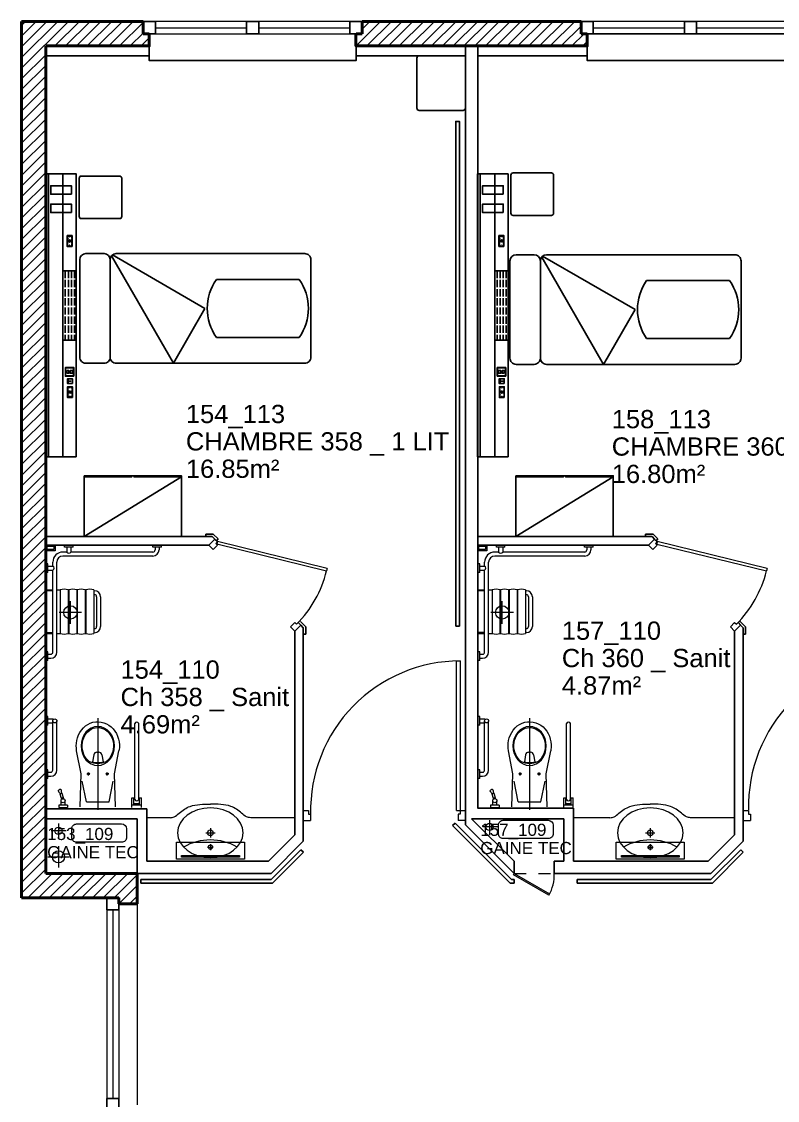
# Model space of a CAD drawing. Header units: metres. Extents: x 143.8 to 210.8, y 45.3 to 115.9.
# Drawn here: x 152.5 to 158.71, y 107.08 to 115.95 of the extents above; entities that cross this region are included whole.
import ezdxf

# ---------------------------------------------------------------- set-up
doc = ezdxf.new("R2010")
doc.units = ezdxf.units.M
doc.header["$LTSCALE"] = 0.6
doc.header["$MEASUREMENT"] = 0
doc.linetypes.add('CACHÉ', pattern=[0.25, 0.125, -0.125])
doc.linetypes.add('CONTINU', pattern=[0])
doc.layers.get('0').update_dxf_attribs({"linetype": 'CONTINUOUS'})
for name, color, linetype in [('009 main courant', 181, 'CONTINUOUS'), ('400 Lits', 150, 'CONTINUOUS'), ('A_EQMP', 142, 'CONTINUOUS'), ('A_Etiqu_Gaine', 8, 'CONTINUOUS'), ('A_Etiqu_Gaine_code', 8, 'CONTINUOUS'), ('A_Etiqu_Local', 8, 'CONTINUOUS'), ('A_HACH_STRUC', 7, 'CONTINUOUS'), ('A_MUR_CLOIS', 8, 'CONTINU')]:
    doc.layers.add(name, color=color, linetype=linetype)
for name, color, linetype, lineweight in [('A_CHASS', 4, 'CONTINU', 0), ('A_MURS_STRU', 7, 'CONTINU', 40), ('A_PORTE', 8, 'CONTINU', 0), ('A_SANI', 5, 'CONTINU', 0)]:
    doc.layers.add(name, color=color, linetype=linetype, lineweight=lineweight)
doc.styles.add('Attribut', font='arial.ttf')

# ---------------------------------------------------------------- blocks, each defined once
blk = doc.blocks.new('A_Etiqu_Local')
at = {"style": 'Attribut', "flags": 1}
for tag, p in [('CODE_HOPITAL', (-0.4463, 1.632)), ('CODE_SITE', (-0.4463, 1.407)), ('CODE_BATIMENT', (-0.4463, 1.182)), ('CODE_SECTEUR', (-0.4463, 0.957)), ('CODE_ETAGE', (-0.4463, 0.732)), ('NOM_NORMALISE', (-0.4463, -0.843)), ('SECTEUR_ACTIVITE', (-0.4463, -1.068)), ('SOUS_SECTEUR_ACTIVITE', (-0.4463, -1.293)), ('VOLUME', (-0.4463, -1.518)), ('SERVICE', (-0.4463, -1.743)), ('CODE_UG', (-0.4463, -1.968)), ('CODE_UA', (-0.4463, -2.193)), ('CODE_POLE', (-0.4463, -2.418)), ('OCCUPANT_EXTERNE', (-0.4463, -2.643)), ('DISPONIBILITE', (-0.4463, -2.868)), ('ACCES_HANDICAPES', (-0.4463, -3.093)), ('NATURE_SOL', (-0.4463, -3.318)), ('RISQUE_LABORATOIRE', (-0.4463, -3.543)), ('AMIANTE', (-0.4463, -3.768))]:
    blk.add_attdef(tag, p, '', height=0.15, dxfattribs=at)
at = {"layer": 'A_Etiqu_Local', "style": 'Attribut'}
for tag, p in [('CODE_PIECE', (-0.4463, 0.282)), ('NOM_USAGE', (-0.4463, 0.057)), ('SURFACE', (-0.4463, -0.168))]:
    blk.add_attdef(tag, p, '', height=0.15, dxfattribs=at)
blk = doc.blocks.new('A_Etiqu_Gaine')
at = {"style": 'Attribut', "flags": 1}
for tag, p in [('CODE_HOPITAL', (-0.4323, 0.8651)), ('CODE_SITE', (-0.4323, 0.7151)), ('CODE_BATIMENT', (-0.4323, 0.5651)), ('CODE_SECTEUR', (-0.4323, 0.4151)), ('CODE_ETAGE', (-0.4323, 0.2651)), ('NOM_NORMALISE', (-0.4323, -0.3349)), ('SECTEUR_ACTIVITE', (-0.4323, -0.4849)), ('SOUS_SECTEUR_ACTIVITE', (-0.4323, -0.6349)), ('SURFACE', (-0.4323, -0.7849)), ('CODE_UG', (-0.4323, -0.9349)), ('CODE_POLE', (-0.4323, -1.0849)), ('AMIANTE', (-0.4323, -1.2349))]:
    blk.add_attdef(tag, p, '', height=0.1, dxfattribs=at)
at = {"layer": 'A_Etiqu_Gaine', "style": 'Attribut'}
blk.add_attdef('NOM_USAGE', (-0.4323, -0.1849), '', height=0.1, dxfattribs=at)
at = {"layer": 'A_Etiqu_Gaine_code', "style": 'Attribut'}
blk.add_attdef('CODE_PIECE', (-0.4323, -0.0349), '', height=0.1, dxfattribs=at)
blk = doc.blocks.new('BROCA2-G664')
at = {"layer": '400 Lits', "linetype": 'Continuous'}
for p, q in [((7.900006, 68.849884), (8.05, 68.849884)), ((8.100003, 68.799881), (8.100003, 67.999878)), ((8.11089, 68.831024), (8.619618, 67.949875)), ((8.118855, 68.838989), (8.87943, 68.399872)), ((8.87943, 68.399872), (8.619618, 67.949875)), ((7.900006, 67.949875), (8.05, 67.949875))]:
    blk.add_line(p, q, dxfattribs=at)
for points in [[(7.900006, 68.849884, 0.414213), (7.850006, 68.799881), (7.850003, 67.999878, 0.414214), (7.900006, 67.949878)], [(8.05, 68.849884, -0.414213), (8.1, 68.799881), (8.100003, 67.999878, -0.414214), (8.05, 67.949878)], [(8.150006, 68.849884, 0.414213), (8.100006, 68.799881), (8.100003, 67.999878, 0.414214), (8.150006, 67.949878)], [(8.149732, 67.949875), (9.700002, 67.949875, 0.414214), (9.750002, 67.999878), (9.750005, 68.799881, 0.414214), (9.700002, 68.849881), (8.149732, 68.849884)]]:
    blk.add_lwpolyline(points, format="xyb", dxfattribs=at)
blk = doc.blocks.new('BROCA2-G666')
at = {"layer": '400 Lits', "linetype": 'Continuous'}
for p, q in [((8.973927, 68.63842), (9.655507, 68.63842)), ((8.973927, 68.161324), (9.655507, 68.161324))]:
    blk.add_line(p, q, dxfattribs=at)
for start, end in [(145.007771, 214.992539), (325.007913, 34.991933)]:
    blk.add_arc((9.314717, 68.399879), 0.415985, start, end, dxfattribs=at)
blk = doc.blocks.new('BROCA2-G669')
at = {"layer": '400 Lits', "linetype": 'Continuous'}
for p, q in [((11.449738, 68.849884), (11.599731, 68.849884)), ((11.649734, 68.799881), (11.649734, 67.999878)), ((11.660622, 68.831024), (12.16935, 67.949875)), ((11.668587, 68.838989), (12.429161, 68.399872)), ((12.429161, 68.399872), (12.16935, 67.949875)), ((11.449738, 67.949875), (11.599731, 67.949875))]:
    blk.add_line(p, q, dxfattribs=at)
for points in [[(11.449738, 68.849884, 0.414213), (11.399738, 68.799881), (11.399734, 67.999878, 0.414214), (11.449738, 67.949878)], [(11.599731, 68.849884, -0.414213), (11.649731, 68.799881), (11.649734, 67.999878, -0.414214), (11.599731, 67.949878)], [(11.699738, 68.849884, 0.414213), (11.649738, 68.799881), (11.649734, 67.999878, 0.414214), (11.699738, 67.949878)], [(11.699463, 67.949875), (13.249733, 67.949875, 0.414214), (13.299733, 67.999878), (13.299736, 68.799881, 0.414214), (13.249733, 68.849881), (11.699463, 68.849884)]]:
    blk.add_lwpolyline(points, format="xyb", dxfattribs=at)

msp = doc.modelspace()

# ---------------------------------------------------------------- hatches: boundary and pattern name
at = {"layer": 'A_EQMP', "linetype": 'Continuous'}
h = msp.add_hatch(dxfattribs=at)
h.set_pattern_fill('ACAD_ISO02W100', color=8, scale=0.005, angle=90, style=0)
h.set_pattern_definition([(90, (153.28438, 110.237884), (-0.025, 2e-18), [0.06, -0.015])])
h.paths.add_polyline_path([(152.8402, 113.8974), (152.8402, 113.3274), (152.9502, 113.3274), (152.9502, 113.8974)])
h = msp.add_hatch(dxfattribs=at)
h.set_pattern_fill('ACAD_ISO02W100', color=8, scale=0.005, angle=90, style=0)
h.set_pattern_definition([(90, (156.834378, 110.23796), (-0.025, 2e-18), [0.06, -0.015])])
h.paths.add_polyline_path([(156.3902, 113.8975), (156.3902, 113.3275), (156.5002, 113.3275), (156.5002, 113.8975)])
at = {"layer": 'A_HACH_STRUC'}
h = msp.add_hatch(dxfattribs=at)
h.set_pattern_fill('ANSI31', color=8, scale=0.5, angle=359.76959, style=0)
h.set_pattern_definition([(44.7696, (152.49987, 108.696184), (-0.0440161, 0.04437154), [])])
h.paths.add_polyline_path([(152.6997, 114.6941), (152.6999, 115.7457), (153.5497, 115.7457), (153.5497, 115.8457), (153.4997, 115.8457), (153.4997, 115.9462), (152.4999, 115.9462), (152.4999, 108.7462), (153.2999, 108.7462), (153.2999, 108.6962), (153.4499, 108.6962), (153.4499, 108.9462), (152.6999, 108.9462), (152.6999, 112.3685), (152.6997, 112.3685)])
h = msp.add_hatch(dxfattribs=at)
h.set_pattern_fill('ANSI31', color=8, scale=0.5, angle=359.76959, style=0)
h.set_pattern_definition([(44.7696, (155.249655, 115.74566), (-0.044016, 0.0443715), [])])
h.paths.add_polyline_path([(157.1504, 115.8457), (157.1004, 115.8457), (157.1004, 115.9457), (155.2997, 115.9457), (155.2997, 115.8457), (155.2497, 115.8457), (155.2497, 115.7457), (156.1499, 115.7457), (156.2499, 115.7457), (157.1504, 115.7457)])

# ---------------------------------------------------------------- linework, layer by layer
at = {"layer": '009 main courant', "color": 8, "linetype": 'Continuous'}
for p, q in [((156.0993, 110.978), (156.0693, 110.978)), ((156.0434, 109.3396), (156.0646, 109.3608)), ((156.5168, 108.8662), (156.0434, 109.3396)), ((156.5292, 108.8962), (156.0646, 109.3608)), ((154.551, 108.8962), (154.7962, 109.1414)), ((154.7962, 109.1414), (154.8174, 109.1202)), ((158.1676, 108.8963), (158.4125, 109.1412)), ((158.4125, 109.1412), (158.4337, 109.1199)), ((154.5634, 108.8662), (154.8174, 109.1202)), ((158.18, 108.8663), (158.4337, 109.1199)), ((153.4803, 108.8962), (153.4802, 108.8662)), ((154.5634, 108.8662), (153.4802, 108.8662)), ((154.551, 108.8962), (153.4803, 108.8962)), ((156.5168, 108.8662), (156.5499, 108.8662)), ((156.5292, 108.8962), (156.5499, 108.8962)), ((156.5499, 108.8962), (156.5499, 108.8662)), ((157.0686, 108.8963), (157.0685, 108.8663)), ((158.18, 108.8663), (157.0685, 108.8663)), ((158.1676, 108.8963), (157.0686, 108.8963))]:
    msp.add_line(p, q, dxfattribs=at)
for points in [[(155.2497, 115.8457), (155.2497, 115.6257), (153.5497, 115.6257), (153.5497, 115.8457)], [(156.0693, 110.978), (156.0693, 115.1257), (156.0993, 115.1257), (156.0993, 110.978)]]:
    msp.add_lwpolyline(points, dxfattribs=at)
msp.add_lwpolyline([(158.8504, 115.6257), (157.1504, 115.6257), (157.1504, 115.8457), (158.8504, 115.8457)], close=True, dxfattribs=at)
at = {"layer": 'A_CHASS', "color": 8}
for p, q in [((155.1997, 115.9456), (153.5997, 115.9457)), ((153.5997, 115.8957), (154.3497, 115.8957)), ((154.4497, 115.8957), (155.1997, 115.8957)), ((158.8004, 115.9457), (157.2004, 115.9457)), ((157.2004, 115.8957), (157.9504, 115.8957)), ((158.0504, 115.8957), (158.8004, 115.8957)), ((153.5997, 115.8457), (155.1997, 115.8457)), ((157.2004, 115.8457), (158.8004, 115.8457)), ((153.4499, 108.6962), (153.4499, 107.0462)), ((153.1999, 108.6462), (153.1999, 107.0962)), ((153.2499, 108.6462), (153.2499, 107.0962)), ((153.2999, 108.6462), (153.2999, 107.0962))]:
    msp.add_line(p, q, dxfattribs=at)
at = {"layer": 'A_EQMP', "color": 8, "linetype": 'Continuous'}
for p, q in [((152.7201, 112.3685), (152.7201, 114.6941)), ((152.8402, 112.3685), (152.8402, 114.6941)), ((156.2701, 112.3686), (156.2701, 114.6942)), ((156.3902, 112.3686), (156.3902, 114.6942)), ((152.8752, 114.1429), (152.9152, 114.1429)), ((156.4252, 114.143), (156.4652, 114.143)), ((152.8835, 112.9751), (152.8835, 113.0085)), ((156.4335, 112.9752), (156.4335, 113.0085)), ((152.8786, 112.9011), (152.9186, 112.9011)), ((156.4286, 112.9012), (156.4686, 112.9012)), ((153.0143, 111.7146), (153.8143, 112.2046)), ((156.5643, 111.7146), (157.3643, 112.2046))]:
    msp.add_line(p, q, dxfattribs=at)
msp.add_lwpolyline([(156.1496, 115.6657), (155.7696, 115.6657, 0.414214), (155.7496, 115.6457), (155.7496, 115.2357, 0.414214), (155.7696, 115.2157), (156.1296, 115.2157, 0.414213), (156.1496, 115.2357), (156.1496, 115.6657)], format="xyb", dxfattribs=at)
for points in [[(152.9497, 112.3685), (152.9497, 114.6941), (152.6997, 114.6941), (152.6997, 112.3685)], [(156.4997, 112.3686), (156.4997, 114.6942), (156.2497, 114.6942), (156.2497, 112.3686)], [(152.9102, 114.5269), (152.9102, 114.5969), (152.7402, 114.5969), (152.7402, 114.5269)], [(156.4602, 114.527), (156.4602, 114.597), (156.2902, 114.597), (156.2902, 114.527)], [(152.9102, 114.3769), (152.9102, 114.4469), (152.7402, 114.4469), (152.7402, 114.3769)], [(156.4602, 114.377), (156.4602, 114.447), (156.2902, 114.447), (156.2902, 114.377)], [(152.9152, 114.0979), (152.9152, 114.1879), (152.8752, 114.1879), (152.8752, 114.0979)], [(156.4652, 114.098), (156.4652, 114.188), (156.4252, 114.188), (156.4252, 114.098)], [(152.9302, 113.0324), (152.9302, 113.1024), (152.8602, 113.1024), (152.8602, 113.0324)], [(152.9282, 113.0344), (152.9282, 113.1004), (152.8622, 113.1004), (152.8622, 113.0344)], [(152.8724, 113.0561), (152.8724, 113.0788), (152.8897, 113.0788), (152.8897, 113.0561)], [(152.918, 113.0561), (152.918, 113.0788), (152.9007, 113.0788), (152.9007, 113.0561)], [(156.4802, 113.0325), (156.4802, 113.1025), (156.4102, 113.1025), (156.4102, 113.0325)], [(156.4782, 113.0345), (156.4782, 113.1005), (156.4122, 113.1005), (156.4122, 113.0345)], [(156.4224, 113.0562), (156.4224, 113.0788), (156.4397, 113.0788), (156.4397, 113.0562)], [(156.468, 113.0562), (156.468, 113.0788), (156.4507, 113.0788), (156.4507, 113.0562)], [(152.9178, 112.9713), (152.9178, 113.0113), (152.8778, 113.0113), (152.8778, 112.9713)], [(152.9186, 112.8561), (152.9186, 112.9461), (152.8786, 112.9461), (152.8786, 112.8561)], [(156.4678, 112.9714), (156.4678, 113.0114), (156.4278, 113.0114), (156.4278, 112.9714)], [(156.4686, 112.8562), (156.4686, 112.9462), (156.4286, 112.9462), (156.4286, 112.8562)], [(153.0143, 112.2146), (153.0143, 111.7146), (153.8143, 111.7146), (153.8143, 112.2146)], [(156.5643, 112.2146), (156.5643, 111.7146), (157.3643, 111.7146), (157.3643, 112.2146)]]:
    msp.add_lwpolyline(points, close=True, dxfattribs=at)
for points in [[(153.3239, 114.3446), (153.3239, 114.6593, 0.414214), (153.3063, 114.677), (152.9916, 114.677, 0.414214), (152.9739, 114.6593), (152.9739, 114.3446, 0.414214), (152.9916, 114.327), (153.3063, 114.327, 0.414214)], [(156.8739, 114.3706), (156.8739, 114.6854, 0.414214), (156.8563, 114.703), (156.5416, 114.703, 0.414214), (156.5239, 114.6854), (156.5239, 114.3706, 0.414214), (156.5416, 114.353), (156.8563, 114.353, 0.414214)]]:
    msp.add_lwpolyline(points, format="xyb", close=True, dxfattribs=at)
for points in [[(152.8402, 113.8974), (152.9502, 113.8974)], [(156.3902, 113.8975), (156.5002, 113.8975)], [(152.9502, 113.3274), (152.8402, 113.3274)], [(156.5002, 113.3275), (156.3902, 113.3275)], [(152.8835, 112.9911), (152.9083, 112.9911)], [(156.4335, 112.9912), (156.4583, 112.9912)], [(153.4043, 112.2146), (153.4043, 112.2046), (153.0143, 112.2046)], [(153.8143, 112.2046), (153.4243, 112.2046), (153.4243, 112.2146)], [(156.9543, 112.2146), (156.9543, 112.2046), (156.5643, 112.2046)], [(157.3643, 112.2046), (156.9743, 112.2046), (156.9743, 112.2146)]]:
    msp.add_lwpolyline(points, dxfattribs=at)
for centre, radius in [((152.8952, 114.1654), 0.02), ((156.4452, 114.1655), 0.02), ((152.8952, 114.1204), 0.02), ((152.8817, 114.1651), 0.000725), ((152.8817, 114.1201), 0.000725), ((152.8952, 114.1788), 0.000725), ((152.8952, 114.1536), 0.000725), ((152.8952, 114.1338), 0.000725), ((152.8952, 114.1086), 0.000725), ((156.4452, 114.1205), 0.02), ((156.4317, 114.1652), 0.000725), ((156.4317, 114.1202), 0.000725), ((156.4452, 114.1789), 0.000725), ((156.4452, 114.1537), 0.000725), ((156.4452, 114.1339), 0.000725), ((156.4452, 114.1087), 0.000725), ((152.8986, 112.9236), 0.02), ((156.4486, 112.9237), 0.02), ((152.8986, 112.8786), 0.02), ((152.8851, 112.9234), 0.000725), ((152.8851, 112.8784), 0.000725), ((152.8986, 112.937), 0.000725), ((152.8986, 112.9119), 0.000725), ((152.8986, 112.892), 0.000725), ((152.8986, 112.8669), 0.000725), ((156.4486, 112.8787), 0.02), ((156.4351, 112.9234), 0.000725), ((156.4351, 112.8784), 0.000725), ((156.4486, 112.9371), 0.000725), ((156.4486, 112.9119), 0.000725), ((156.4486, 112.8921), 0.000725), ((156.4486, 112.8669), 0.000725)]:
    msp.add_circle(centre, radius, dxfattribs=at)
at = {"layer": 'A_MUR_CLOIS', "color": 8, "linetype": 'Continuous'}
for p, q in [((154.0677, 111.7146), (152.6999, 111.7146)), ((154.076, 111.7346), (154.0142, 111.7346)), ((154.0142, 111.7146), (154.0142, 111.7346)), ((154.0677, 111.7146), (154.0885, 111.6938)), ((154.076, 111.7346), (154.1157, 111.6948)), ((157.684, 111.7143), (156.2499, 111.7144)), ((157.6922, 111.7343), (157.6304, 111.7343)), ((157.6304, 111.7143), (157.6304, 111.7343)), ((157.684, 111.7143), (157.7048, 111.6935)), ((157.6922, 111.7343), (157.732, 111.6946)), ((154.0387, 111.6446), (152.6999, 111.6446)), ((154.1016, 111.6807), (154.1157, 111.6948)), ((157.655, 111.6443), (156.2499, 111.6444)), ((157.7179, 111.6805), (157.732, 111.6946)), ((154.7927, 111.0178), (154.8364, 110.9741)), ((158.409, 111.0176), (158.4527, 110.9739)), ((154.7464, 109.263), (154.7464, 110.9368)), ((154.7956, 110.9867), (154.8164, 110.9658)), ((154.8164, 109.2116), (154.8164, 110.9658)), ((154.8164, 110.9123), (154.8364, 110.9123)), ((154.8364, 110.9741), (154.8364, 110.9123)), ((158.3627, 109.2628), (158.3627, 110.9366)), ((158.4119, 110.9864), (158.4327, 110.9656)), ((158.4327, 109.2114), (158.4327, 110.9656)), ((158.4327, 110.9121), (158.4527, 110.9121)), ((158.4527, 110.9739), (158.4527, 110.9121)), ((157.0382, 109.0461), (157.0382, 109.4832)), ((152.6999, 109.4762), (153.5299, 109.4762)), ((152.6999, 109.3962), (153.4499, 109.3962)), ((153.4499, 109.3962), (153.4499, 108.9462)), ((153.5299, 109.4762), (153.5299, 109.0462)), ((156.9582, 109.3962), (156.2002, 109.3962)), ((156.2002, 109.3962), (156.5499, 109.0465)), ((156.9582, 109.0462), (156.9582, 109.3962)), ((154.7464, 109.263), (154.5296, 109.0462)), ((158.3627, 109.2628), (158.1459, 109.0459)), ((154.8164, 109.2116), (154.551, 108.9462)), ((158.4327, 109.2114), (158.1673, 108.946)), ((154.5296, 109.0462), (153.5299, 109.0462)), ((156.5499, 108.9462), (156.5499, 109.0465)), ((156.8799, 108.9461), (156.8799, 109.0462)), ((156.9582, 109.0462), (156.8799, 109.0462)), ((158.0412, 109.0459), (157.0382, 109.0461)), ((158.1459, 109.0459), (157.1462, 109.046)), ((154.551, 108.9462), (153.4499, 108.9462)), ((158.1673, 108.946), (156.8799, 108.9461))]:
    msp.add_line(p, q, dxfattribs=at)
for points in [[(153.5997, 115.8457), (153.4997, 115.8457), (153.4997, 115.9457), (153.5997, 115.9457)], [(154.4497, 115.8457), (154.3497, 115.8457), (154.3497, 115.9457), (154.4497, 115.9457)], [(155.2997, 115.8457), (155.1997, 115.8457), (155.1997, 115.9456), (155.2997, 115.9456)], [(157.2004, 115.8457), (157.1004, 115.8457), (157.1004, 115.9457), (157.2004, 115.9457)], [(158.0504, 115.8457), (157.9504, 115.8457), (157.9504, 115.9457), (158.0504, 115.9457)], [(153.5497, 115.6657), (152.6999, 115.6657), (152.6999, 115.7457), (153.5497, 115.7457)], [(153.1999, 108.6462), (153.1999, 108.7462), (153.2999, 108.7462), (153.2999, 108.6462)], [(153.1999, 106.9962), (153.1999, 107.0962), (153.2999, 107.0962), (153.2999, 106.9962)]]:
    msp.add_lwpolyline(points, close=True, dxfattribs=at)
for points in [[(156.1499, 115.6657), (155.2497, 115.6657), (155.2497, 115.7457), (157.1504, 115.7457)], [(156.5499, 108.9462), (156.1499, 109.3462), (156.1499, 115.7457)], [(156.2499, 115.7457), (156.2499, 109.4832), (157.0382, 109.4832)], [(157.1504, 115.7457), (157.1504, 115.6657), (156.2502, 115.6657)]]:
    msp.add_lwpolyline(points, dxfattribs=at)
at = {"layer": 'A_MURS_STRU', "color": 8, "linetype": 'Continuous'}
for p, q in [((152.4999, 108.7462), (152.4999, 115.9462)), ((152.4999, 115.9462), (153.4997, 115.9462)), ((153.4997, 115.8457), (153.4997, 115.9462)), ((155.2997, 115.8457), (155.2997, 115.9456)), ((157.1004, 115.9457), (157.1004, 115.8457)), ((153.5497, 115.8457), (153.4997, 115.8457)), ((155.2497, 115.8457), (155.2997, 115.8457)), ((157.1004, 115.8457), (157.1504, 115.8457)), ((152.6999, 115.7457), (152.6999, 108.9462)), ((152.6999, 108.9462), (153.4499, 108.9462)), ((153.4499, 108.9462), (153.4499, 108.6962)), ((152.4999, 108.7462), (153.2999, 108.7462)), ((153.2999, 108.7462), (153.2999, 108.6962)), ((153.2999, 108.6962), (153.4499, 108.6962))]:
    msp.add_line(p, q, dxfattribs=at)
for points in [[(155.2997, 115.9457), (157.1004, 115.9457)], [(153.5497, 115.8457), (153.5497, 115.7457), (152.6999, 115.7457)], [(157.1504, 115.8457), (157.1504, 115.7457), (155.2494, 115.7457), (155.2494, 115.8457)]]:
    msp.add_lwpolyline(points, dxfattribs=at)
at = {"layer": 'A_PORTE', "color": 8, "linetype": 'Continuous'}
for p, q in [((154.11, 111.6729), (154.1053, 111.6534)), ((154.1053, 111.6534), (155.0083, 111.4325)), ((155.0129, 111.452), (154.11, 111.6729)), ((157.7263, 111.6726), (157.7216, 111.6532)), ((157.7216, 111.6532), (158.6245, 111.4323)), ((158.6291, 111.4517), (157.7263, 111.6726)), ((155.0129, 111.452), (155.0081, 111.4325)), ((158.6291, 111.4517), (158.6244, 111.4323)), ((156.076, 109.4623), (156.076, 110.6923)), ((156.076, 110.6923), (156.106, 110.6923)), ((156.106, 110.6923), (156.106, 109.4345)), ((154.8164, 109.4623), (154.8603, 109.4623)), ((154.8164, 109.3823), (154.8164, 109.4623)), ((154.8603, 109.4623), (154.8603, 109.4345)), ((154.8603, 109.4345), (154.8763, 109.4345)), ((154.8763, 109.4345), (154.8763, 109.3823)), ((156.076, 109.4623), (156.1499, 109.4623)), ((156.106, 109.4345), (156.09, 109.4345)), ((156.09, 109.4345), (156.09, 109.3823)), ((158.4327, 109.4624), (158.4766, 109.4624)), ((158.4327, 109.3824), (158.4327, 109.4624)), ((158.4766, 109.4624), (158.4766, 109.4346)), ((158.4766, 109.4346), (158.4926, 109.4346)), ((158.4926, 109.4346), (158.4926, 109.3824)), ((154.8164, 109.3823), (154.8763, 109.3823)), ((156.1499, 109.3823), (156.09, 109.3823)), ((158.4327, 109.3824), (158.4926, 109.3824)), ((156.5436, 108.9353), (156.5499, 108.9462)), ((156.835, 108.7669), (156.5436, 108.9353)), ((156.5499, 108.9462), (156.8413, 108.7778)), ((156.8413, 108.7778), (156.835, 108.7669))]:
    msp.add_line(p, q, dxfattribs=at)
at = {"layer": 'A_PORTE', "color": 8, "linetype": 'CACHÉ'}
msp.add_line((156.5499, 108.9462), (156.8799, 108.9461), dxfattribs=at)
at = {"layer": 'A_PORTE', "color": 8, "linetype": 'Continuous'}
for points in [[(154.0888, 111.6941), (154.11, 111.6729), (154.0959, 111.6587), (154.11, 111.6446), (154.0747, 111.6092), (154.0393, 111.6446), (154.0888, 111.6941)], [(157.7051, 111.6938), (157.7263, 111.6726), (157.7122, 111.6585), (157.7263, 111.6443), (157.691, 111.609), (157.6556, 111.6443), (157.7051, 111.6938)], [(154.7464, 111.0082), (154.7606, 110.994), (154.7747, 111.0082), (154.7959, 110.987), (154.7464, 110.9375), (154.7111, 110.9728), (154.7464, 111.0082)], [(158.3627, 111.008), (158.3768, 110.9938), (158.391, 111.008), (158.4122, 110.9867), (158.3627, 110.9372), (158.3273, 110.9726), (158.3627, 111.008)]]:
    msp.add_lwpolyline(points, dxfattribs=at)
for centre, radius, start, end in [((154.0959, 111.6587), 0.94, 315, 346.07535), ((157.7122, 111.6585), 0.94, 315, 346.07535), ((159.7063, 109.4962), 1.23, 90, 181.29426), ((156.106, 109.4623), 1.23, 90, 181.29426), ((156.5435, 108.9352), 0.3366, 330.00002, 1.85964)]:
    msp.add_arc(centre, radius, start, end, dxfattribs=at)
at = {"layer": 'A_SANI', "color": 8, "linetype": 'Continuous'}
for p, q in [((152.9243, 111.6446), (152.8536, 111.6446)), ((152.8536, 111.6278), (152.8536, 111.6446)), ((152.9243, 111.6278), (152.8536, 111.6278)), ((152.8725, 111.6278), (152.8725, 111.5876)), ((152.9055, 111.6278), (152.9055, 111.5876)), ((152.9243, 111.6278), (152.9243, 111.6446)), ((153.5784, 111.6278), (153.5784, 111.6446)), ((153.6491, 111.6278), (153.5784, 111.6278)), ((153.5972, 111.6278), (153.5972, 111.6046)), ((153.6302, 111.6278), (153.6302, 111.6046)), ((153.6491, 111.6278), (153.6491, 111.6446)), ((156.4743, 111.6446), (156.4036, 111.6446)), ((156.4036, 111.6279), (156.4036, 111.6446)), ((156.4743, 111.6279), (156.4036, 111.6279)), ((156.4225, 111.6279), (156.4225, 111.5876)), ((156.4555, 111.6279), (156.4555, 111.5876)), ((156.4743, 111.6279), (156.4743, 111.6446)), ((157.1284, 111.6279), (157.1284, 111.6446)), ((157.1991, 111.6279), (157.1284, 111.6279)), ((157.1472, 111.6279), (157.1472, 111.6046)), ((157.1802, 111.6279), (157.1802, 111.6046)), ((157.1991, 111.6279), (157.1991, 111.6446)), ((152.8725, 111.5876), (152.84, 111.5876)), ((153.5802, 111.5546), (152.84, 111.5546)), ((153.5802, 111.5876), (152.9055, 111.5876)), ((156.4225, 111.5876), (156.39, 111.5876)), ((157.1302, 111.5546), (156.39, 111.5546)), ((157.1302, 111.5876), (156.4555, 111.5876)), ((152.7, 111.4202), (152.7, 111.4909)), ((152.7167, 111.4909), (152.7, 111.4909)), ((152.7167, 111.4202), (152.7167, 111.4909)), ((152.7167, 111.4721), (152.757, 111.4721)), ((152.7167, 111.4391), (152.757, 111.4391)), ((152.757, 111.4721), (152.757, 111.5046)), ((152.757, 110.7643), (152.757, 111.4391)), ((152.79, 110.7643), (152.79, 111.5046)), ((156.25, 111.4203), (156.25, 111.491)), ((156.2667, 111.491), (156.25, 111.491)), ((156.2667, 111.4203), (156.2667, 111.491)), ((156.2667, 111.4721), (156.307, 111.4721)), ((156.2667, 111.4391), (156.307, 111.4391)), ((156.307, 111.4721), (156.307, 111.5046)), ((156.307, 110.7644), (156.307, 111.4391)), ((156.34, 110.7644), (156.34, 111.5046)), ((152.7167, 111.4202), (152.7, 111.4202)), ((156.2667, 111.4203), (156.25, 111.4203)), ((152.7, 111.2765), (152.757, 111.2765)), ((152.757, 111.2697), (152.7, 111.2697)), ((152.79, 111.2765), (152.8183, 111.2765)), ((152.8183, 111.2765), (152.8183, 110.9179)), ((152.8833, 111.2765), (152.8833, 110.9179)), ((152.8833, 111.2765), (152.8883, 111.2765)), ((152.8883, 111.2765), (152.8883, 110.9179)), ((152.9533, 111.2765), (152.9533, 110.9179)), ((152.9533, 111.2765), (152.9583, 111.2765)), ((152.9583, 111.2765), (152.9583, 110.9179)), ((153.0233, 111.2765), (153.0233, 110.9179)), ((153.0233, 111.2765), (153.0283, 111.2765)), ((153.0283, 111.2765), (153.0283, 110.9179)), ((153.0933, 111.2765), (153.0933, 110.9179)), ((153.1, 111.2697), (153.0933, 111.2697)), ((156.25, 111.2766), (156.307, 111.2766)), ((156.307, 111.2698), (156.25, 111.2698)), ((156.34, 111.2766), (156.3683, 111.2766)), ((156.3683, 111.2766), (156.3683, 110.918)), ((156.4333, 111.2766), (156.4333, 110.918)), ((156.4333, 111.2766), (156.4383, 111.2766)), ((156.4383, 111.2766), (156.4383, 110.918)), ((156.5033, 111.2766), (156.5033, 110.918)), ((156.5033, 111.2766), (156.5083, 111.2766)), ((156.5083, 111.2766), (156.5083, 110.918)), ((156.5733, 111.2766), (156.5733, 110.918)), ((156.5733, 111.2766), (156.5783, 111.2766)), ((156.5783, 111.2766), (156.5783, 110.918)), ((156.6433, 111.2766), (156.6433, 110.918)), ((156.65, 111.2698), (156.6433, 111.2698)), ((152.9016, 110.9985), (152.9016, 111.183)), ((153.1, 111.2367), (153.0933, 111.2367)), ((153.117, 111.2197), (153.117, 110.9747)), ((153.15, 111.2197), (153.15, 110.9747)), ((156.4516, 110.9985), (156.4516, 111.1831)), ((156.65, 111.2368), (156.6433, 111.2368)), ((156.667, 111.2198), (156.667, 110.9748)), ((156.7, 111.2198), (156.7, 110.9748)), ((152.9939, 111.0907), (152.8093, 111.0907)), ((156.5439, 111.0908), (156.3593, 111.0908)), ((152.757, 110.9247), (152.7, 110.9247)), ((152.7, 110.9179), (152.757, 110.9179)), ((152.79, 110.9179), (152.8183, 110.9179)), ((152.8833, 110.9179), (152.8883, 110.9179)), ((152.9533, 110.9179), (152.9583, 110.9179)), ((153.0233, 110.9179), (153.0283, 110.9179)), ((153.1, 110.9577), (153.0933, 110.9577)), ((153.1, 110.9247), (153.0933, 110.9247)), ((156.307, 110.9248), (156.25, 110.9248)), ((156.25, 110.918), (156.307, 110.918)), ((156.34, 110.918), (156.3683, 110.918)), ((156.4333, 110.918), (156.4383, 110.918)), ((156.5033, 110.918), (156.5083, 110.918)), ((156.5733, 110.918), (156.5783, 110.918)), ((156.65, 110.9578), (156.6433, 110.9578)), ((156.65, 110.9248), (156.6433, 110.9248)), ((152.7167, 110.7662), (152.7, 110.7662)), ((152.7167, 110.6955), (152.7167, 110.7662)), ((152.7167, 110.7473), (152.74, 110.7473)), ((156.2667, 110.7663), (156.25, 110.7663)), ((156.2667, 110.6956), (156.2667, 110.7663)), ((156.2667, 110.7474), (156.29, 110.7474)), ((152.7167, 110.6955), (152.7, 110.6955)), ((152.7167, 110.7143), (152.74, 110.7143)), ((156.2667, 110.6956), (156.25, 110.6956)), ((156.2667, 110.7144), (156.29, 110.7144)), ((152.6999, 110.1646), (152.6999, 110.2353)), ((152.7166, 110.2353), (152.6999, 110.2353)), ((152.7166, 110.1646), (152.7166, 110.2353)), ((152.7166, 110.2164), (152.7569, 110.2164)), ((152.7569, 109.7953), (152.7569, 110.1999)), ((152.7899, 109.7953), (152.7899, 110.1999)), ((153.1268, 110.2218), (153.1268, 109.4696)), ((156.2499, 110.1646), (156.2499, 110.2353)), ((156.2666, 110.2353), (156.2499, 110.2353)), ((156.2666, 110.1646), (156.2666, 110.2353)), ((156.2666, 110.2165), (156.3069, 110.2165)), ((156.3069, 109.7954), (156.3069, 110.2)), ((156.3399, 109.7954), (156.3399, 110.2)), ((156.6768, 110.2219), (156.6768, 109.4697)), ((152.7166, 110.1646), (152.6999, 110.1646)), ((152.7166, 110.1834), (152.7569, 110.1834)), ((153.4302, 109.5537), (153.4302, 110.1773)), ((153.4632, 109.5537), (153.4632, 110.1773)), ((156.2666, 110.1646), (156.2499, 110.1646)), ((156.2666, 110.1835), (156.3069, 110.1835)), ((156.9802, 109.5537), (156.9802, 110.1774)), ((157.0132, 109.5537), (157.0132, 110.1774)), ((152.9893, 109.764), (152.9528, 109.9545)), ((153.1183, 109.9423), (153.1352, 109.9423)), ((153.2643, 109.764), (153.3007, 109.9545)), ((156.5393, 109.764), (156.5028, 109.9545)), ((156.6683, 109.9424), (156.6852, 109.9424)), ((156.8143, 109.764), (156.8507, 109.9545)), ((153.0936, 109.9214), (153.0839, 109.8631)), ((153.1599, 109.9214), (153.1696, 109.8633)), ((156.6436, 109.9215), (156.6339, 109.8632)), ((156.7099, 109.9215), (156.7196, 109.8634)), ((152.7166, 109.7972), (152.6999, 109.7972)), ((152.7166, 109.7265), (152.7166, 109.7972)), ((152.7166, 109.7783), (152.7399, 109.7783)), ((152.9818, 109.4939), (152.9893, 109.764)), ((153.0373, 109.764), (153.0613, 109.764)), ((153.0493, 109.752), (153.0493, 109.776)), ((153.2163, 109.764), (153.1923, 109.764)), ((153.2043, 109.752), (153.2043, 109.776)), ((153.2718, 109.4939), (153.2643, 109.764)), ((156.2666, 109.7972), (156.2499, 109.7972)), ((156.2666, 109.7265), (156.2666, 109.7972)), ((156.2666, 109.7784), (156.2899, 109.7784)), ((156.5318, 109.494), (156.5393, 109.764)), ((156.5873, 109.764), (156.6113, 109.764)), ((156.5993, 109.752), (156.5993, 109.776)), ((156.7663, 109.764), (156.7423, 109.764)), ((156.7543, 109.752), (156.7543, 109.776)), ((156.8218, 109.494), (156.8143, 109.764)), ((152.7166, 109.7265), (152.6999, 109.7265)), ((152.7166, 109.7453), (152.7399, 109.7453)), ((153.0336, 109.5347), (152.9994, 109.7046)), ((153.2199, 109.5347), (153.2541, 109.7046)), ((156.2666, 109.7265), (156.2499, 109.7265)), ((156.2666, 109.7454), (156.2899, 109.7454)), ((156.5836, 109.5348), (156.5494, 109.7047)), ((156.7699, 109.5348), (156.8041, 109.7047)), ((152.8138, 109.6075), (152.8163, 109.5997)), ((152.8151, 109.5993), (152.8323, 109.6048)), ((152.8151, 109.5993), (152.826, 109.5653)), ((152.8287, 109.6123), (152.8312, 109.6044)), ((152.8323, 109.6048), (152.8432, 109.5708)), ((156.3638, 109.6076), (156.3663, 109.5997)), ((156.3651, 109.5994), (156.3823, 109.6049)), ((156.3651, 109.5994), (156.376, 109.5654)), ((156.3787, 109.6123), (156.3812, 109.6045)), ((156.3823, 109.6049), (156.3932, 109.5709)), ((152.8764, 109.5061), (152.8057, 109.5061)), ((152.8057, 109.5061), (152.8057, 109.4893)), ((152.8057, 109.4893), (152.8764, 109.4893)), ((152.8245, 109.5061), (152.8245, 109.5463)), ((152.826, 109.5653), (152.8432, 109.5708)), ((152.8272, 109.5656), (152.8301, 109.5566)), ((152.8421, 109.5704), (152.8454, 109.5601)), ((152.8575, 109.5061), (152.8575, 109.5442)), ((152.8764, 109.5061), (152.8764, 109.4893)), ((153.0336, 109.5347), (153.2199, 109.5347)), ((153.4077, 109.4893), (153.4077, 109.5688)), ((153.4077, 109.5688), (153.4235, 109.5688)), ((153.4077, 109.5104), (153.4857, 109.5104)), ((153.4235, 109.5104), (153.4235, 109.5688)), ((153.4235, 109.5613), (153.4302, 109.5613)), ((153.4235, 109.5214), (153.4698, 109.5214)), ((153.4632, 109.5613), (153.4698, 109.5613)), ((153.4698, 109.5104), (153.4698, 109.5688)), ((153.4698, 109.5688), (153.4857, 109.5688)), ((153.4857, 109.4893), (153.4857, 109.5688)), ((156.4264, 109.5062), (156.3557, 109.5062)), ((156.3557, 109.5062), (156.3557, 109.4894)), ((156.3557, 109.4894), (156.4264, 109.4894)), ((156.3745, 109.5062), (156.3745, 109.5464)), ((156.376, 109.5654), (156.3932, 109.5709)), ((156.3772, 109.5657), (156.3801, 109.5566)), ((156.3921, 109.5705), (156.3954, 109.5602)), ((156.4075, 109.5062), (156.4075, 109.5443)), ((156.4264, 109.5062), (156.4264, 109.4894)), ((156.5836, 109.5348), (156.7699, 109.5348)), ((156.9577, 109.4894), (156.9577, 109.5689)), ((156.9577, 109.5689), (156.9735, 109.5689)), ((156.9577, 109.5104), (157.0357, 109.5104)), ((156.9735, 109.5104), (156.9735, 109.5689)), ((156.9735, 109.5614), (156.9802, 109.5614)), ((156.9735, 109.5214), (157.0198, 109.5214)), ((157.0132, 109.5614), (157.0198, 109.5614)), ((157.0198, 109.5104), (157.0198, 109.5689)), ((157.0198, 109.5689), (157.0357, 109.5689)), ((157.0357, 109.4894), (157.0357, 109.5689)), ((153.7214, 109.4046), (153.5299, 109.4046)), ((154.7449, 109.4046), (154.3836, 109.4046)), ((157.3377, 109.4044), (157.0382, 109.4044)), ((158.3612, 109.4044), (157.9999, 109.4044)), ((152.804, 109.3577), (152.804, 109.2347)), ((154.0525, 109.3189), (154.0525, 109.2424)), ((156.4157, 109.3286), (156.2927, 109.3286)), ((156.3467, 109.3851), (156.3467, 109.2621)), ((157.6688, 109.3186), (157.6688, 109.2422)), ((152.8655, 109.2962), (152.7425, 109.2962)), ((154.0143, 109.2806), (154.0908, 109.2806)), ((157.6306, 109.2804), (157.7071, 109.2804)), ((152.804, 109.1703), (152.804, 108.9945)), ((153.7725, 109.0642), (153.7725, 109.2042)), ((153.7725, 109.2042), (154.3325, 109.2042)), ((154.0286, 109.1624), (154.0764, 109.1624)), ((154.0525, 109.1863), (154.0525, 109.1384)), ((154.3325, 109.2042), (154.3325, 109.0642)), ((157.3888, 109.0639), (157.3888, 109.2039)), ((157.3888, 109.2039), (157.9488, 109.2039)), ((157.6449, 109.1621), (157.6927, 109.1621)), ((157.6688, 109.186), (157.6688, 109.1382)), ((157.9488, 109.2039), (157.9488, 109.0639)), ((152.7161, 109.0824), (152.8919, 109.0824)), ((154.3325, 109.0642), (153.7725, 109.0642)), ((153.8151, 109.08), (153.8151, 109.0945)), ((153.8151, 109.0945), (154.2915, 109.0945)), ((154.2915, 109.08), (153.8151, 109.08)), ((154.2915, 109.0945), (154.2915, 109.08)), ((157.9488, 109.0639), (157.3888, 109.0639)), ((157.4314, 109.0798), (157.4314, 109.0943)), ((157.4314, 109.0943), (157.9078, 109.0943)), ((157.9078, 109.0798), (157.4314, 109.0798)), ((157.9078, 109.0943), (157.9078, 109.0798))]:
    msp.add_line(p, q, dxfattribs=at)
for points in [[(152.775, 111.6446), (152.775, 111.5977), (152.7, 111.5977), (152.7, 111.6446)], [(152.765, 111.6346), (152.765, 111.6077), (152.71, 111.6077), (152.71, 111.6346)], [(156.325, 111.6446), (156.325, 111.5978), (156.25, 111.5978), (156.25, 111.6446)], [(156.315, 111.6346), (156.315, 111.6078), (156.26, 111.6078), (156.26, 111.6346)]]:
    msp.add_lwpolyline(points, close=True, dxfattribs=at)
for points in [[(152.9127, 109.2432), (152.9127, 109.3132, -0.414214), (152.9527, 109.3532), (153.3227, 109.3532, -0.414213), (153.3627, 109.3132), (153.3627, 109.2432, -0.414214), (153.3227, 109.2032), (152.9527, 109.2032, -0.414214)], [(156.4205, 109.2731), (156.4205, 109.3431, -0.414214), (156.4605, 109.3831), (156.8305, 109.3831, -0.414213), (156.8705, 109.3431), (156.8705, 109.2731, -0.414214), (156.8305, 109.2331), (156.4605, 109.2331, -0.414214)]]:
    msp.add_lwpolyline(points, format="xyb", close=True, dxfattribs=at)
for centre, radius in [((152.9016, 111.0907), 0.055), ((156.4516, 111.0908), 0.055), ((152.7734, 110.1999), 0.0165), ((156.3234, 110.2), 0.0165), ((153.0493, 109.764), 0.008), ((153.2043, 109.764), 0.008), ((156.5993, 109.764), 0.008), ((156.7543, 109.764), 0.008), ((152.841, 109.5442), 0.0165), ((156.391, 109.5443), 0.0165), ((152.804, 109.2962), 0.03), ((156.3467, 109.3286), 0.03), ((154.0525, 109.2806), 0.023), ((157.6688, 109.2804), 0.023), ((152.804, 109.0824), 0.05), ((154.0525, 109.1624), 0.0175), ((157.6688, 109.1621), 0.0175)]:
    msp.add_circle(centre, radius, dxfattribs=at)
for centre, radius, start, end in [((152.84, 111.5046), 0.083, 90, 180), ((152.84, 111.5046), 0.05, 90, 180), ((152.889, 111.5968), 0.0189, 209.13506, 330.86494), ((153.5802, 111.6046), 0.017, 270, 0), ((153.5802, 111.6046), 0.05, 270, 0), ((156.39, 111.5046), 0.083, 90, 180), ((156.39, 111.5046), 0.05, 90, 180), ((156.439, 111.5968), 0.0189, 209.13506, 330.86494), ((157.1302, 111.6046), 0.017, 270, 0), ((157.1302, 111.6046), 0.05, 270, 0), ((152.7478, 111.4556), 0.0189, 299.13506, 60.86494), ((156.2978, 111.4556), 0.0189, 299.13506, 60.86494), ((152.8508, 111.1642), 0.1169, 73.86503, 106.13497), ((152.9208, 111.1642), 0.1169, 73.86503, 106.13497), ((152.9908, 111.1642), 0.1169, 73.86503, 106.13497), ((153.0608, 111.1642), 0.1169, 73.86503, 106.13497), ((153.1, 111.2197), 0.05, 360, 90), ((156.4008, 111.1643), 0.1169, 73.86503, 106.13497), ((156.4708, 111.1643), 0.1169, 73.86503, 106.13497), ((156.5408, 111.1643), 0.1169, 73.86503, 106.13497), ((156.6108, 111.1643), 0.1169, 73.86503, 106.13497), ((156.65, 111.2198), 0.05, 360, 90), ((153.1, 111.2197), 0.017, 360, 90), ((156.65, 111.2198), 0.017, 360, 90), ((152.8508, 111.0303), 0.1169, 253.86503, 286.13497), ((152.9208, 111.0303), 0.1169, 253.86503, 286.13497), ((152.9908, 111.0303), 0.1169, 253.86503, 286.13497), ((153.0608, 111.0303), 0.1169, 253.86503, 286.13497), ((153.1, 110.9747), 0.05, 270, 0), ((153.1, 110.9747), 0.017, 270, 0), ((156.4008, 111.0304), 0.1169, 253.86503, 286.13497), ((156.4708, 111.0304), 0.1169, 253.86503, 286.13497), ((156.5408, 111.0304), 0.1169, 253.86503, 286.13497), ((156.6108, 111.0304), 0.1169, 253.86503, 286.13497), ((156.65, 110.9748), 0.05, 270, 0), ((156.65, 110.9748), 0.017, 270, 0), ((152.74, 110.7643), 0.05, 270, 0), ((152.74, 110.7643), 0.017, 270, 0), ((156.29, 110.7644), 0.05, 270, 0), ((156.29, 110.7644), 0.017, 270, 0), ((152.7477, 110.1999), 0.0189, 39.88813, 60.86494), ((156.2977, 110.2), 0.0189, 39.88813, 60.86494), ((153.4467, 110.172), 0.0173, 17.79386, 162.20614), ((156.9967, 110.1721), 0.0173, 17.79386, 162.20614), ((153.1183, 109.9173), 0.025, 90, 170.48257), ((153.1352, 109.9173), 0.025, 9.51743, 90), ((156.6683, 109.9174), 0.025, 90, 170.48257), ((156.6852, 109.9174), 0.025, 9.51743, 90), ((153.0793, 109.9124), 0.05, 225.91597, 244.7386), ((153.1264, 110.0121), 0.1602, 244.7386, 295.27673), ((153.1264, 110.0176), 0.1602, 254.61449, 285.64877), ((153.1735, 109.9125), 0.05, 295.27673, 313.69166), ((156.6293, 109.9125), 0.05, 225.91597, 244.7386), ((156.6764, 110.0122), 0.1602, 244.7386, 295.27673), ((156.6764, 110.0177), 0.1602, 254.61449, 285.64877), ((156.7235, 109.9125), 0.05, 295.27673, 313.69166), ((152.7399, 109.7953), 0.017, 270, 0), ((152.7399, 109.7953), 0.05, 270, 0), ((156.2899, 109.7954), 0.017, 270, 0), ((156.2899, 109.7954), 0.05, 270, 0), ((153.4467, 109.5603), 0.0178, 201.92878, 338.07122), ((156.9967, 109.5604), 0.0178, 201.92878, 338.07122), ((154.0525, 108.774), 0.4476, 60.42755, 119.57245), ((157.6688, 108.7738), 0.4476, 60.42755, 119.57245)]:
    msp.add_arc(centre, radius, start, end, dxfattribs=at)
at = {"layer": 'A_SANI', "color": 8, "linetype": 'Continuous', "extrusion": (0, 0, -1)}
for centre, major_axis, ratio in [((153.1268, 109.994), (0, -0.16), 0.859387), ((156.6768, 109.994), (0, -0.16), 0.859387), ((154.0525, 109.2806), (-0.27, 0), 0.755556), ((157.6688, 109.2804), (-0.27, 0), 0.755556)]:
    msp.add_ellipse(centre, major_axis=major_axis, ratio=ratio, dxfattribs=at)
at = {"layer": 'A_SANI', "color": 8, "linetype": 'Continuous'}
for points, knots in [([(152.9528, 109.9545), (152.9482, 109.981), (152.948, 110.0103), (152.9664, 110.1015), (153.0084, 110.158), (153.1219, 110.2052), (153.1906, 110.1922), (153.2835, 110.1093), (153.3082, 110.0428), (153.3032, 109.9703), (153.3022, 109.9623), (153.3007, 109.9545)], [1.357319, 1.357319, 1.357319, 1.357319, 1.801245, 1.801245, 2.798426, 2.798426, 3.795608, 3.795608, 4.792789, 4.792789, 4.916836, 4.916836, 4.916836, 4.916836]), ([(156.5028, 109.9545), (156.4982, 109.981), (156.498, 110.0104), (156.5164, 110.1016), (156.5584, 110.158), (156.6719, 110.2052), (156.7406, 110.1923), (156.8335, 110.1094), (156.8582, 110.0428), (156.8532, 109.9704), (156.8522, 109.9624), (156.8507, 109.9545)], [1.357319, 1.357319, 1.357319, 1.357319, 1.801245, 1.801245, 2.798426, 2.798426, 3.795608, 3.795608, 4.792789, 4.792789, 4.916836, 4.916836, 4.916836, 4.916836]), ([(153.0446, 109.8765), (153.0092, 109.9108), (152.9909, 109.9688), (153.0083, 110.0766), (153.0444, 110.1233), (153.1333, 110.1553), (153.1847, 110.1406), (153.2513, 110.063), (153.2644, 110.0014), (153.2428, 109.9201), (153.2276, 109.895), (153.208, 109.8763)], [0.692162, 0.692162, 0.692162, 0.692162, 1.75636, 1.75636, 2.841981, 2.841981, 3.927602, 3.927602, 5.013223, 5.013223, 5.598138, 5.598138, 5.598138, 5.598138]), ([(156.5946, 109.8766), (156.5592, 109.9109), (156.5409, 109.9689), (156.5583, 110.0767), (156.5944, 110.1234), (156.6833, 110.1554), (156.7347, 110.1407), (156.8013, 110.0631), (156.8144, 110.0015), (156.7928, 109.9202), (156.7776, 109.8951), (156.758, 109.8764)], [0.692162, 0.692162, 0.692162, 0.692162, 1.75636, 1.75636, 2.841981, 2.841981, 3.927602, 3.927602, 5.013223, 5.013223, 5.598138, 5.598138, 5.598138, 5.598138])]:
    msp.add_open_spline(points, degree=3, knots=knots, dxfattribs=at)
for points in [[(152.8138, 109.6075), (152.8068, 109.6162), (152.8048, 109.6313), (152.8131, 109.6356)], [(152.8287, 109.6123), (152.8293, 109.6234), (152.8222, 109.6369), (152.813, 109.6355)], [(156.3638, 109.6076), (156.3568, 109.6163), (156.3548, 109.6314), (156.3631, 109.6356)], [(156.3787, 109.6123), (156.3793, 109.6235), (156.3722, 109.637), (156.363, 109.6356)], [(153.7214, 109.4046), (153.7556, 109.4117), (153.7956, 109.4416), (153.8854, 109.4972), (154.0525, 109.5146)], [(154.3836, 109.4046), (154.3494, 109.4117), (154.3095, 109.4416), (154.2196, 109.4972), (154.0525, 109.5146)], [(157.3377, 109.4044), (157.3719, 109.4115), (157.4118, 109.4414), (157.5017, 109.497), (157.6688, 109.5144)], [(157.9999, 109.4044), (157.9657, 109.4115), (157.9258, 109.4414), (157.8359, 109.497), (157.6688, 109.5144)]]:
    msp.add_spline(points, degree=3, dxfattribs=at)

# ---------------------------------------------------------------- block references
at = {"layer": '400 Lits', "color": 8}
for name, p in [('BROCA2-G664', (145.1281, 45.1897)), ('BROCA2-G669', (145.1156, 45.1797)), ('BROCA2-G666', (145.1281, 45.1897)), ('BROCA2-G666', (148.6653, 45.1797))]:
    msp.add_blockref(name, p, dxfattribs=at)
at = {"layer": 'A_Etiqu_Gaine', "color": 8}
ref = msp.add_blockref('A_Etiqu_Gaine', (153.143, 109.2557), dxfattribs=at)
ref.add_attrib('CODE_PIECE', '153_109', (152.7107, 109.2208), dxfattribs={"layer": 'A_Etiqu_Gaine_code', "height": 0.1, "style": 'Attribut'})
ref.add_attrib('NOM_USAGE', 'GAINE TEC', (152.7107, 109.0708), dxfattribs={"height": 0.1, "style": 'Attribut'})
ref = msp.add_blockref('A_Etiqu_Gaine', (156.7036, 109.2899), dxfattribs=at)
ref.add_attrib('CODE_PIECE', '157_109', (156.2713, 109.2551), dxfattribs={"layer": 'A_Etiqu_Gaine_code', "height": 0.1, "style": 'Attribut'})
ref.add_attrib('NOM_USAGE', 'GAINE TEC ', (156.2713, 109.1051), dxfattribs={"height": 0.1, "style": 'Attribut'})
at = {"layer": 'A_Etiqu_Local', "color": 8}
ref = msp.add_blockref('A_Etiqu_Local', (154.2974, 112.3649), dxfattribs=at)
ref.add_attrib('CODE_PIECE', '154_113', (153.851, 112.6469), dxfattribs={"height": 0.15, "style": 'Attribut'})
ref.add_attrib('NOM_USAGE', 'CHAMBRE 358 _ 1 LIT', (153.851, 112.4219), dxfattribs={"height": 0.15, "style": 'Attribut'})
ref.add_attrib('SURFACE', '16.85m²', (153.851, 112.1969), dxfattribs={"height": 0.15, "style": 'Attribut'})
ref = msp.add_blockref('A_Etiqu_Local', (157.7987, 112.3225), dxfattribs=at)
ref.add_attrib('CODE_PIECE', '158_113', (157.3524, 112.6045), dxfattribs={"height": 0.15, "style": 'Attribut'})
ref.add_attrib('NOM_USAGE', 'CHAMBRE 360 _ 1 LIT', (157.3524, 112.3795), dxfattribs={"height": 0.15, "style": 'Attribut'})
ref.add_attrib('SURFACE', '16.80m²', (157.3524, 112.1545), dxfattribs={"height": 0.15, "style": 'Attribut'})
ref = msp.add_blockref('A_Etiqu_Local', (157.3882, 110.5844), dxfattribs=at)
ref.add_attrib('CODE_PIECE', '157_110', (156.9418, 110.8664), dxfattribs={"height": 0.15, "style": 'Attribut'})
ref.add_attrib('NOM_USAGE', 'Ch 360 _ Sanit', (156.9418, 110.6414), dxfattribs={"height": 0.15, "style": 'Attribut'})
ref.add_attrib('SURFACE', '4.87m²', (156.9418, 110.4164), dxfattribs={"height": 0.15, "style": 'Attribut'})
ref = msp.add_blockref('A_Etiqu_Local', (153.7602, 110.2648), dxfattribs=at)
ref.add_attrib('CODE_PIECE', '154_110', (153.3138, 110.5468), dxfattribs={"height": 0.15, "style": 'Attribut'})
ref.add_attrib('NOM_USAGE', 'Ch 358 _ Sanit', (153.3138, 110.3218), dxfattribs={"height": 0.15, "style": 'Attribut'})
ref.add_attrib('SURFACE', '4.69m²', (153.3138, 110.0968), dxfattribs={"height": 0.15, "style": 'Attribut'})

doc.saveas('drawing.dxf')
